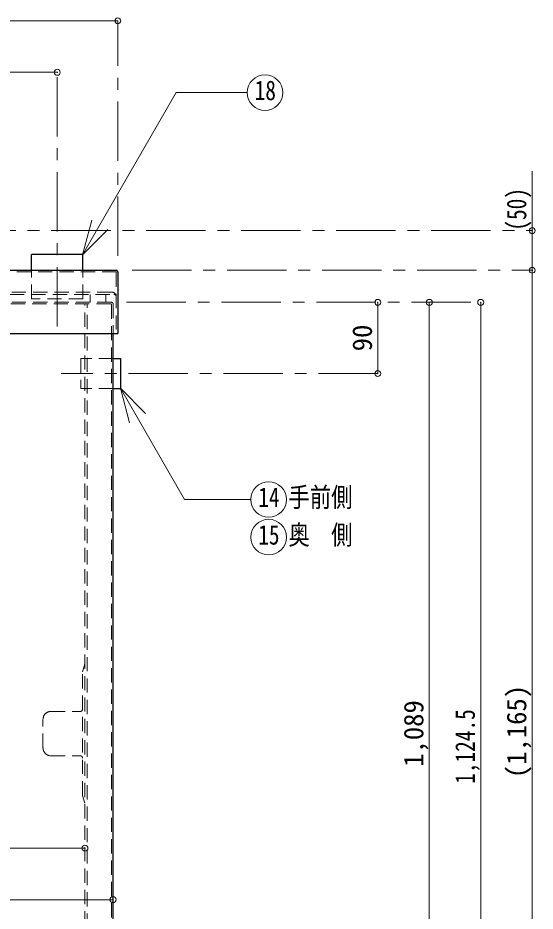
# Model space of a CAD drawing. Units: millimetres at full size, sheet at 1:15. Extents: x -3184 to 2891, y -2037 to 2178.
# Drawn here: x 149 to 802, y -1107 to 21 of the extents above; entities that cross this region are included whole.
import ezdxf
from ezdxf.enums import TextEntityAlignment as Align

# ---------------------------------------------------------------- set-up
doc = ezdxf.new("R2010")
doc.units = ezdxf.units.MM
doc.header["$LTSCALE"] = 15
doc.header["$PDMODE"] = 32
doc.header["$PDSIZE"] = 7.5
doc.linetypes.add('CHAIN1', pattern=[8, 5, -1, 1, -1])
doc.linetypes.add('DASHED1', pattern=[1.8, 1.2, -0.6])
doc.layers.add('0-0', color=7, linetype='Continuous', lineweight=18)
doc.styles.add('ＭＳ ゴシック', font='')
doc.styles.get('ＭＳ ゴシック').set_extended_font_data('MS Gothic')

msp = doc.modelspace()

# ---------------------------------------------------------------- linework, layer by layer
at = {"layer": '0-0', "color": 4, "lineweight": 9}
for p, q in [((-568.2, 17.37), (274.8, 17.37)), ((-146.7, -47.63), (198.3, -47.63)), ((798.3, -172.63), (798.3, -297.63)), ((798.3, -297.63), (798.3, -1462.63)), ((603.3, -338.13), (603.3, -428.13)), ((668.3, -338.13), (668.3, -1427.13)), ((733.3, -1462.63), (733.3, -338.13)), ((-526.7, -1027.63), (233.3, -1027.63)), ((268.8, -1092.63), (-562.2, -1092.63))]:
    msp.add_line(p, q, dxfattribs=at)
at = {"layer": '0-0', "color": 4, "linetype": 'CHAIN1', "lineweight": 9}
for p, q in [((274.8, -279.63), (274.8, 17.37)), ((198.3, -368.63), (198.3, -47.63)), ((70.8, -247.63), (798.3, -247.63)), ((292.8, -297.63), (798.3, -297.63)), ((285.8, -338.13), (733.3, -338.13)), ((603.3, -428.13), (203.3, -428.13))]:
    msp.add_line(p, q, dxfattribs=at)
at = {"layer": '0-0'}
for p, q in [((230.4, -277.97), (348.57, -73.3)), ((438.3, -73.3), (348.57, -73.3)), ((230.4, -277.97), (242.05, -234.5)), ((230.4, -277.97), (262.22, -246.15)), ((278.08, -446.76), (309.9, -478.58)), ((278.08, -446.76), (289.73, -490.23)), ((278.08, -446.76), (359.17, -587.2)), ((442.82, -587.2), (359.17, -587.2))]:
    msp.add_line(p, q, dxfattribs=at)
at = {"layer": '0-0', "color": 5, "lineweight": 25}
for p, q in [((230.8, -277.63), (165.8, -277.63)), ((165.8, -297.63), (165.8, -277.63)), ((230.8, -297.63), (230.8, -277.63)), ((-176.48, -297.63), (272.8, -297.63)), ((274.8, -299.63), (274.8, -377.63)), ((-129.81, -377.63), (274.8, -377.63)), ((268.8, -1457.63), (268.8, -377.63)), ((268.8, -409.13), (278.3, -409.13)), ((278.3, -409.13), (278.3, -447.13)), ((268.8, -447.13), (278.3, -447.13))]:
    msp.add_line(p, q, dxfattribs=at)
at = {"layer": '0-0', "linetype": 'DASHED1'}
for p, q in [((-176.94, -299.63), (271.8, -299.63)), ((165.8, -333.63), (165.8, -297.63)), ((230.8, -333.63), (230.8, -297.63)), ((272.8, -300.63), (272.8, -377.63)), ((266.8, -325.13), (-184.35, -325.13)), ((266.8, -338.13), (-188.69, -338.13)), ((-185.35, -328.13), (269.8, -328.13)), ((230.8, -333.63), (165.8, -333.63)), ((259.8, -338.13), (259.8, -328.13)), ((265.8, -340.13), (-189.66, -340.13)), ((233.3, -1422.13), (233.3, -340.13)), ((236.3, -1425.13), (236.3, -340.13)), ((266.8, -341.13), (266.8, -1456.63)), ((268.8, -340.13), (268.8, -377.63)), ((268.8, -447.13), (228.3, -447.13))]:
    msp.add_line(p, q, dxfattribs=at)
at = {"layer": '0-0', "color": 4, "linetype": 'DASHED1', "lineweight": 9}
for p, q in [((239.8, -338.13), (239.8, -328.13)), ((233.3, -794.88), (230.3, -804.88)), ((230.3, -960.88), (230.3, -804.88)), ((190.3, -854.88), (227.3, -854.88)), ((180.3, -900.88), (180.3, -864.88)), ((190.3, -910.88), (227.3, -910.88)), ((233.3, -970.88), (230.3, -960.88))]:
    msp.add_line(p, q, dxfattribs=at)
at = {"layer": '0-0', "linetype": 'DASHED1'}
msp.add_lwpolyline([(268.8, -409.13), (228.3, -409.13), (228.3, -447.13)], dxfattribs=at)
at = {"layer": '0-0'}
for centre in [(460.8, -73.3), (465.32, -587.2), (465.32, -634.7)]:
    msp.add_circle(centre, 22.5, dxfattribs=at)
at = {"layer": '0-0', "linetype": 'DASHED1'}
for centre, radius in [((271.8, -300.63), 1), ((266.8, -331.13), 6), ((266.8, -340.13), 2), ((269.8, -331.13), 3), ((265.8, -341.13), 1)]:
    msp.add_arc(centre, radius, 0, 90, dxfattribs=at)
at = {"layer": '0-0', "color": 5, "lineweight": 25}
msp.add_arc((272.8, -299.63), 2, 0, 90, dxfattribs=at)
at = {"layer": '0-0', "color": 4, "linetype": 'DASHED1', "lineweight": 9}
for centre, radius, start, end in [((190.3, -864.88), 10, 90, 180), ((227.3, -851.88), 3, 270, 0), ((190.3, -900.88), 10, 180, 270), ((227.3, -913.88), 3, 0, 90)]:
    msp.add_arc(centre, radius, start, end, dxfattribs=at)
at = {"layer": '0-0', "color": 1}
for p in [(274.8, 17.37), (198.3, -47.63), (798.3, -247.63), (798.3, -297.63), (603.3, -338.13), (668.3, -338.13), (733.3, -338.13), (603.3, -428.13), (233.3, -1027.63), (268.8, -1092.63)]:
    msp.add_point(p, dxfattribs=at)

# ---------------------------------------------------------------- texts
at = {"layer": '0-0', "style": 'ＭＳ ゴシック', "width": 0.8}
for s, p in [('18', (447.68, -90.18)), ('14', (452.2, -604.08)), ('手前側', (490.32, -604.08)), ('15', (452.2, -651.58)), ('奥\u3000側', (490.32, -651.58))]:
    msp.add_text(s, height=24.74, dxfattribs=at).set_placement(p, align=Align.BOTTOM_LEFT)
for s, p in [('(50)', (798.3, -247.63)), ('1,124.5', (733.3, -946.32))]:
    msp.add_text(s, height=24.74, rotation=90, dxfattribs=at).set_placement(p, align=Align.BOTTOM_LEFT)
at = {"layer": '0-0', "style": 'ＭＳ ゴシック'}
for s, p in [('90', (603.3, -400.01)), ('(1,165)', (798.3, -939.19)), ('1,089', (668.3, -924.82))]:
    msp.add_text(s, height=24.74, rotation=90, dxfattribs=at).set_placement(p, align=Align.BOTTOM_LEFT)

doc.saveas('drawing.dxf')
